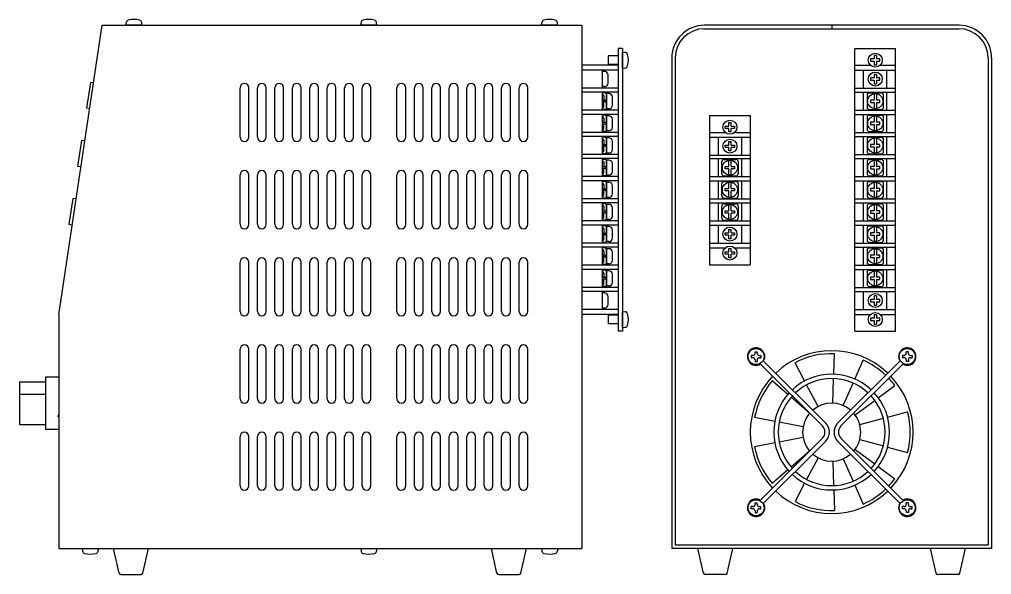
# Model space of a CAD drawing. Extents: x -7 to 540, y -49 to 191.
# Drawn here: x 205.3 to 539.7, y 0.1 to 191.1 of the extents above; entities that cross this region are included whole.
import ezdxf

# ---------------------------------------------------------------- set-up
doc = ezdxf.new("R2010")
doc.units = 0
doc.layers.get('0').update_dxf_attribs({"linetype": 'CONTINUOUS'})

msp = doc.modelspace()

# ---------------------------------------------------------------- linework, layer by layer
at = {"color": 7, "linetype": 'CONTINUOUS'}
for p, q in [((218.83, 89.48), (233.83, 189.11)), ((233.83, 189.11), (398.83, 189.11)), ((241.96, 189.11), (242.03, 189.95)), ((247.46, 189.11), (241.96, 189.11)), ((247.46, 189.11), (247.38, 189.95)), ((322.76, 189.11), (322.83, 189.95)), ((328.26, 189.11), (322.76, 189.11)), ((328.26, 189.11), (328.18, 189.95)), ((384.96, 189.11), (385.03, 189.95)), ((390.46, 189.11), (384.96, 189.11)), ((390.46, 189.11), (390.38, 189.95)), ((398.83, 189.11), (398.83, 9.11)), ((528.55, 189.11), (440.95, 189.11)), ((440.95, 187.91), (528.55, 187.91)), ((484.75, 189.11), (484.75, 187.91)), ((412.83, 181.11), (411.33, 181.11)), ((411.33, 181.11), (411.33, 83.87)), ((412.83, 181.11), (412.83, 83.87)), ((492.75, 181.11), (506.75, 181.11)), ((492.75, 83.87), (492.75, 181.11)), ((506.75, 83.87), (506.75, 181.11)), ((407.83, 178.61), (407.83, 175.61)), ((411.33, 178.61), (407.83, 178.61)), ((412.83, 174.36), (412.83, 179.86)), ((412.83, 179.86), (413.68, 179.78)), ((429.75, 177.91), (429.75, 9.11)), ((430.95, 177.91), (430.95, 10.31)), ((498.15, 177.51), (498.15, 176.71)), ((499.35, 177.51), (498.15, 177.51)), ((499.35, 178.71), (499.35, 177.51)), ((500.15, 178.71), (499.35, 178.71)), ((500.15, 178.71), (500.15, 177.51)), ((501.35, 177.51), (500.15, 177.51)), ((501.35, 176.71), (501.35, 177.51)), ((538.55, 177.91), (538.55, 10.31)), ((539.75, 177.91), (539.75, 9.11)), ((411.33, 175.35), (398.83, 175.35)), ((411.33, 175.61), (407.83, 175.61)), ((411.33, 175.35), (411.33, 173.69)), ((412.83, 174.36), (413.68, 174.43)), ((492.75, 175.35), (498.11, 175.35)), ((498.15, 176.71), (499.35, 176.71)), ((499.35, 176.71), (499.35, 175.51)), ((499.35, 175.51), (500.15, 175.51)), ((500.15, 176.71), (501.35, 176.71)), ((500.15, 176.71), (500.15, 175.51)), ((501.38, 175.35), (506.75, 175.35)), ((411.33, 173.69), (398.83, 173.69)), ((405.83, 173.69), (405.83, 167.49)), ((406.63, 173.19), (405.83, 173.19)), ((407.83, 169.19), (407.83, 171.99)), ((492.75, 173.69), (506.75, 173.69)), ((495.75, 167.49), (495.75, 173.69)), ((498.15, 170.99), (498.15, 170.19)), ((499.35, 170.99), (498.15, 170.99)), ((499.35, 172.19), (499.35, 170.99)), ((500.15, 172.19), (499.35, 172.19)), ((500.15, 172.19), (500.15, 170.99)), ((501.35, 170.99), (500.15, 170.99)), ((501.35, 170.19), (501.35, 170.99)), ((503.75, 167.49), (503.75, 173.69)), ((228.49, 160.56), (229.84, 169.46)), ((230.83, 169.35), (229.84, 169.46)), ((281.21, 150.61), (281.21, 167.61)), ((284.21, 150.61), (284.21, 167.61)), ((287.21, 150.61), (287.21, 167.61)), ((290.21, 150.61), (290.21, 167.61)), ((293.21, 150.61), (293.21, 167.61)), ((296.21, 150.61), (296.21, 167.61)), ((299.21, 150.61), (299.21, 167.61)), ((302.21, 150.61), (302.21, 167.61)), ((305.21, 150.61), (305.21, 167.61)), ((308.21, 150.61), (308.21, 167.61)), ((311.21, 150.61), (311.21, 167.61)), ((314.21, 150.61), (314.21, 167.61)), ((317.21, 150.61), (317.21, 167.61)), ((320.21, 150.61), (320.21, 167.61)), ((323.21, 150.61), (323.21, 167.61)), ((326.21, 150.61), (326.21, 167.61)), ((335.21, 150.61), (335.21, 167.61)), ((338.21, 150.61), (338.21, 167.61)), ((341.21, 150.61), (341.21, 167.61)), ((344.21, 150.61), (344.21, 167.61)), ((347.21, 150.61), (347.21, 167.61)), ((350.21, 150.61), (350.21, 167.61)), ((353.21, 150.61), (353.21, 167.61)), ((356.21, 150.61), (356.21, 167.61)), ((359.21, 150.61), (359.21, 167.61)), ((362.21, 150.61), (362.21, 167.61)), ((365.21, 150.61), (365.21, 167.61)), ((368.21, 150.61), (368.21, 167.61)), ((371.21, 150.61), (371.21, 167.61)), ((374.21, 150.61), (374.21, 167.61)), ((377.21, 150.61), (377.21, 167.61)), ((380.21, 150.61), (380.21, 167.61)), ((411.33, 167.49), (398.83, 167.49)), ((406.63, 167.99), (405.83, 167.99)), ((411.33, 167.49), (411.33, 166.07)), ((492.75, 167.49), (506.75, 167.49)), ((498.15, 170.19), (499.35, 170.19)), ((499.35, 170.19), (499.35, 168.99)), ((499.35, 168.99), (500.15, 168.99)), ((500.15, 170.19), (501.35, 170.19)), ((500.15, 170.19), (500.15, 168.99)), ((411.33, 166.07), (398.83, 166.07)), ((405.83, 166.07), (405.83, 159.87)), ((406.83, 165.81), (405.83, 165.81)), ((406.33, 164.81), (406.33, 163.22)), ((408.13, 165.57), (407.33, 165.57)), ((407.33, 160.37), (407.33, 165.57)), ((407.33, 165.31), (407.33, 160.63)), ((409.33, 161.57), (409.33, 164.37)), ((492.75, 166.07), (506.75, 166.07)), ((495.75, 159.87), (495.75, 166.07)), ((496.91, 165.01), (496.91, 160.93)), ((497.71, 165.81), (501.79, 165.81)), ((499.35, 165.53), (499.35, 163.37)), ((500.15, 165.53), (500.15, 163.37)), ((502.59, 160.93), (502.59, 165.01)), ((503.75, 159.87), (503.75, 166.07)), ((229.47, 160.36), (228.49, 160.56)), ((406.83, 163.22), (405.83, 163.22)), ((406.83, 162.72), (405.83, 162.72)), ((406.33, 161.13), (406.33, 162.72)), ((498.15, 163.37), (498.15, 162.57)), ((499.35, 163.37), (498.15, 163.37)), ((498.15, 162.57), (499.35, 162.57)), ((499.35, 162.57), (499.35, 160.4)), ((501.35, 163.37), (500.15, 163.37)), ((500.15, 162.57), (501.35, 162.57)), ((500.15, 162.57), (500.15, 160.4)), ((501.35, 162.57), (501.35, 163.37)), ((411.33, 159.87), (398.83, 159.87)), ((411.33, 158.45), (398.83, 158.45)), ((406.83, 160.13), (405.83, 160.13)), ((405.83, 158.45), (405.83, 152.25)), ((406.83, 158.19), (405.83, 158.19)), ((406.33, 157.19), (406.33, 155.6)), ((408.13, 160.37), (407.33, 160.37)), ((408.13, 157.95), (407.33, 157.95)), ((407.33, 152.75), (407.33, 157.95)), ((407.33, 157.69), (407.33, 153.01)), ((411.33, 159.87), (411.33, 158.45)), ((442.75, 158.01), (456.75, 158.01)), ((442.75, 158.01), (442.75, 106.73)), ((456.75, 158.01), (456.75, 106.73)), ((492.75, 159.87), (506.75, 159.87)), ((492.75, 158.45), (506.75, 158.45)), ((495.75, 152.25), (495.75, 158.45)), ((496.91, 157.39), (496.91, 153.31)), ((497.71, 160.13), (501.79, 160.13)), ((497.71, 158.19), (501.79, 158.19)), ((499.35, 157.91), (499.35, 155.75)), ((500.15, 157.91), (500.15, 155.75)), ((502.59, 153.31), (502.59, 157.39)), ((503.75, 152.25), (503.75, 158.45)), ((406.83, 155.6), (405.83, 155.6)), ((406.83, 155.1), (405.83, 155.1)), ((406.33, 153.51), (406.33, 155.1)), ((409.33, 153.95), (409.33, 156.75)), ((448.15, 154.41), (449.35, 154.41)), ((448.15, 153.61), (448.15, 154.41)), ((449.35, 154.41), (449.35, 155.61)), ((449.35, 155.61), (450.15, 155.61)), ((450.15, 154.41), (450.15, 155.61)), ((450.15, 154.41), (451.35, 154.41)), ((451.35, 154.41), (451.35, 153.61)), ((498.15, 155.75), (498.15, 154.95)), ((499.35, 155.75), (498.15, 155.75)), ((498.15, 154.95), (499.35, 154.95)), ((499.35, 154.95), (499.35, 152.78)), ((501.35, 155.75), (500.15, 155.75)), ((500.15, 154.95), (501.35, 154.95)), ((500.15, 154.95), (500.15, 152.78)), ((501.35, 154.95), (501.35, 155.75)), ((411.33, 152.25), (398.83, 152.25)), ((411.33, 150.83), (398.83, 150.83)), ((406.83, 152.51), (405.83, 152.51)), ((405.83, 150.83), (405.83, 144.63)), ((406.83, 150.57), (405.83, 150.57)), ((408.13, 152.75), (407.33, 152.75)), ((411.33, 152.25), (411.33, 150.83)), ((442.75, 152.25), (448.11, 152.25)), ((442.75, 150.59), (456.75, 150.59)), ((445.75, 150.59), (445.75, 144.39)), ((449.35, 153.61), (448.15, 153.61)), ((449.35, 152.41), (449.35, 153.61)), ((450.15, 152.41), (449.35, 152.41)), ((451.35, 153.61), (450.15, 153.61)), ((450.15, 152.41), (450.15, 153.61)), ((451.38, 152.25), (456.75, 152.25)), ((453.75, 150.59), (453.75, 144.39)), ((492.75, 152.25), (506.75, 152.25)), ((492.75, 150.83), (506.75, 150.83)), ((495.75, 144.63), (495.75, 150.83)), ((497.71, 152.51), (501.79, 152.51)), ((497.71, 150.57), (501.79, 150.57)), ((503.75, 144.63), (503.75, 150.83)), ((225.45, 140.56), (226.8, 149.46)), ((227.8, 149.35), (226.8, 149.46)), ((406.83, 147.98), (405.83, 147.98)), ((406.83, 147.48), (405.83, 147.48)), ((406.33, 149.57), (406.33, 147.98)), ((406.33, 145.89), (406.33, 147.48)), ((408.13, 150.33), (407.33, 150.33)), ((407.33, 145.13), (407.33, 150.33)), ((407.33, 150.07), (407.33, 145.39)), ((409.33, 146.33), (409.33, 149.13)), ((448.15, 147.89), (449.35, 147.89)), ((448.15, 147.09), (448.15, 147.89)), ((449.35, 147.89), (449.35, 149.09)), ((449.35, 149.09), (450.15, 149.09)), ((450.15, 147.89), (450.15, 149.09)), ((450.15, 147.89), (451.35, 147.89)), ((451.35, 147.89), (451.35, 147.09)), ((496.91, 149.77), (496.91, 145.69)), ((498.15, 148.13), (498.15, 147.33)), ((499.35, 148.13), (498.15, 148.13)), ((498.15, 147.33), (499.35, 147.33)), ((499.35, 150.29), (499.35, 148.13)), ((499.35, 147.33), (499.35, 145.16)), ((500.15, 150.29), (500.15, 148.13)), ((501.35, 148.13), (500.15, 148.13)), ((500.15, 147.33), (501.35, 147.33)), ((500.15, 147.33), (500.15, 145.16)), ((501.35, 147.33), (501.35, 148.13)), ((502.59, 145.69), (502.59, 149.77)), ((411.33, 144.63), (398.83, 144.63)), ((406.83, 144.89), (405.83, 144.89)), ((408.13, 145.13), (407.33, 145.13)), ((411.33, 144.63), (411.33, 143.21)), ((442.75, 144.39), (456.75, 144.39)), ((449.35, 147.09), (448.15, 147.09)), ((449.35, 145.89), (449.35, 147.09)), ((450.15, 145.89), (449.35, 145.89)), ((451.35, 147.09), (450.15, 147.09)), ((450.15, 145.89), (450.15, 147.09)), ((492.75, 144.63), (506.75, 144.63)), ((497.71, 144.89), (501.79, 144.89)), ((226.43, 140.36), (225.45, 140.56)), ((411.33, 143.21), (398.83, 143.21)), ((405.83, 143.21), (405.83, 137.01)), ((406.83, 142.95), (405.83, 142.95)), ((406.33, 141.95), (406.33, 140.36)), ((408.13, 142.71), (407.33, 142.71)), ((407.33, 137.51), (407.33, 142.71)), ((407.33, 142.45), (407.33, 137.77)), ((409.33, 138.71), (409.33, 141.51)), ((442.75, 143.21), (456.75, 143.21)), ((445.75, 143.21), (445.75, 137.01)), ((446.91, 138.07), (446.91, 142.15)), ((447.71, 142.95), (451.79, 142.95)), ((448.15, 140.51), (449.35, 140.51)), ((448.15, 139.71), (448.15, 140.51)), ((449.35, 140.51), (449.35, 142.67)), ((450.15, 140.51), (450.15, 142.67)), ((450.15, 140.51), (451.35, 140.51)), ((451.35, 140.51), (451.35, 139.71)), ((452.59, 142.15), (452.59, 138.07)), ((453.75, 143.21), (453.75, 137.01)), ((492.75, 143.21), (506.75, 143.21)), ((495.75, 137.01), (495.75, 143.21)), ((496.91, 142.15), (496.91, 138.07)), ((497.71, 142.95), (501.79, 142.95)), ((498.15, 140.51), (498.15, 139.71)), ((499.35, 140.51), (498.15, 140.51)), ((499.35, 142.67), (499.35, 140.51)), ((500.15, 142.67), (500.15, 140.51)), ((501.35, 140.51), (500.15, 140.51)), ((501.35, 139.71), (501.35, 140.51)), ((502.59, 138.07), (502.59, 142.15)), ((503.75, 137.01), (503.75, 143.21)), ((281.21, 120.61), (281.21, 137.61)), ((284.21, 120.61), (284.21, 137.61)), ((287.21, 120.61), (287.21, 137.61)), ((290.21, 120.61), (290.21, 137.61)), ((293.21, 120.61), (293.21, 137.61)), ((296.21, 120.61), (296.21, 137.61)), ((299.21, 120.61), (299.21, 137.61)), ((302.21, 120.61), (302.21, 137.61)), ((305.21, 120.61), (305.21, 137.61)), ((308.21, 120.61), (308.21, 137.61)), ((311.21, 120.61), (311.21, 137.61)), ((314.21, 120.61), (314.21, 137.61)), ((317.21, 120.61), (317.21, 137.61)), ((320.21, 120.61), (320.21, 137.61)), ((323.21, 120.61), (323.21, 137.61)), ((326.21, 120.61), (326.21, 137.61)), ((335.21, 120.61), (335.21, 137.61)), ((338.21, 120.61), (338.21, 137.61)), ((341.21, 120.61), (341.21, 137.61)), ((344.21, 120.61), (344.21, 137.61)), ((347.21, 120.61), (347.21, 137.61)), ((350.21, 120.61), (350.21, 137.61)), ((353.21, 120.61), (353.21, 137.61)), ((356.21, 120.61), (356.21, 137.61)), ((359.21, 120.61), (359.21, 137.61)), ((362.21, 120.61), (362.21, 137.61)), ((365.21, 120.61), (365.21, 137.61)), ((368.21, 120.61), (368.21, 137.61)), ((371.21, 120.61), (371.21, 137.61)), ((374.21, 120.61), (374.21, 137.61)), ((377.21, 120.61), (377.21, 137.61)), ((380.21, 120.61), (380.21, 137.61)), ((406.83, 140.36), (405.83, 140.36)), ((406.83, 139.86), (405.83, 139.86)), ((406.83, 137.27), (405.83, 137.27)), ((406.33, 138.27), (406.33, 139.86)), ((408.13, 137.51), (407.33, 137.51)), ((447.71, 137.27), (451.79, 137.27)), ((449.35, 139.71), (448.15, 139.71)), ((449.35, 137.54), (449.35, 139.71)), ((451.35, 139.71), (450.15, 139.71)), ((450.15, 137.54), (450.15, 139.71)), ((497.71, 137.27), (501.79, 137.27)), ((498.15, 139.71), (499.35, 139.71)), ((499.35, 139.71), (499.35, 137.54)), ((500.15, 139.71), (501.35, 139.71)), ((500.15, 139.71), (500.15, 137.54)), ((411.33, 137.01), (398.83, 137.01)), ((411.33, 135.59), (398.83, 135.59)), ((405.83, 135.59), (405.83, 129.39)), ((406.83, 135.33), (405.83, 135.33)), ((406.33, 134.33), (406.33, 132.74)), ((408.13, 135.09), (407.33, 135.09)), ((407.33, 129.89), (407.33, 135.09)), ((407.33, 134.83), (407.33, 130.15)), ((409.33, 131.09), (409.33, 133.89)), ((411.33, 137.01), (411.33, 135.59)), ((442.75, 137.01), (456.75, 137.01)), ((442.75, 135.59), (456.75, 135.59)), ((445.75, 135.59), (445.75, 129.39)), ((446.91, 130.45), (446.91, 134.53)), ((447.71, 135.33), (451.79, 135.33)), ((449.35, 132.89), (449.35, 135.05)), ((450.15, 132.89), (450.15, 135.05)), ((452.59, 134.53), (452.59, 130.45)), ((453.75, 135.59), (453.75, 129.39)), ((492.75, 137.01), (506.75, 137.01)), ((492.75, 135.59), (506.75, 135.59)), ((495.75, 129.39), (495.75, 135.59)), ((496.91, 134.53), (496.91, 130.45)), ((497.71, 135.33), (501.79, 135.33)), ((499.35, 135.05), (499.35, 132.89)), ((500.15, 135.05), (500.15, 132.89)), ((502.59, 130.45), (502.59, 134.53)), ((503.75, 129.39), (503.75, 135.59)), ((406.83, 132.74), (405.83, 132.74)), ((406.83, 132.24), (405.83, 132.24)), ((406.33, 130.65), (406.33, 132.24)), ((448.15, 132.89), (449.35, 132.89)), ((448.15, 132.09), (448.15, 132.89)), ((449.35, 132.09), (448.15, 132.09)), ((449.35, 129.92), (449.35, 132.09)), ((450.15, 132.89), (451.35, 132.89)), ((451.35, 132.09), (450.15, 132.09)), ((450.15, 129.92), (450.15, 132.09)), ((451.35, 132.89), (451.35, 132.09)), ((498.15, 132.89), (498.15, 132.09)), ((499.35, 132.89), (498.15, 132.89)), ((498.15, 132.09), (499.35, 132.09)), ((499.35, 132.09), (499.35, 129.92)), ((501.35, 132.89), (500.15, 132.89)), ((500.15, 132.09), (501.35, 132.09)), ((500.15, 132.09), (500.15, 129.92)), ((501.35, 132.09), (501.35, 132.89)), ((222.41, 120.56), (223.76, 129.46)), ((224.76, 129.35), (223.76, 129.46)), ((411.33, 129.39), (398.83, 129.39)), ((411.33, 127.97), (398.83, 127.97)), ((406.83, 129.65), (405.83, 129.65)), ((405.83, 127.97), (405.83, 121.77)), ((406.83, 127.71), (405.83, 127.71)), ((408.13, 129.89), (407.33, 129.89)), ((408.13, 127.47), (407.33, 127.47)), ((407.33, 122.27), (407.33, 127.47)), ((407.33, 127.21), (407.33, 122.53)), ((411.33, 129.39), (411.33, 127.97)), ((442.75, 129.39), (456.75, 129.39)), ((442.75, 127.97), (456.75, 127.97)), ((445.75, 127.97), (445.75, 121.77)), ((447.71, 129.65), (451.79, 129.65)), ((447.71, 127.71), (451.79, 127.71)), ((449.35, 125.27), (449.35, 127.44)), ((450.15, 125.27), (450.15, 127.44)), ((453.75, 127.97), (453.75, 121.77)), ((492.75, 129.39), (506.75, 129.39)), ((492.75, 127.97), (506.75, 127.97)), ((495.75, 121.77), (495.75, 127.97)), ((497.71, 129.65), (501.79, 129.65)), ((497.71, 127.71), (501.79, 127.71)), ((499.35, 127.43), (499.35, 125.27)), ((500.15, 127.43), (500.15, 125.27)), ((503.75, 121.77), (503.75, 127.97)), ((406.83, 125.12), (405.83, 125.12)), ((406.83, 124.62), (405.83, 124.62)), ((406.33, 126.71), (406.33, 125.12)), ((406.33, 123.03), (406.33, 124.62)), ((409.33, 123.47), (409.33, 126.27)), ((446.91, 122.83), (446.91, 126.91)), ((448.15, 125.27), (449.35, 125.27)), ((448.15, 124.47), (448.15, 125.27)), ((449.35, 124.47), (448.15, 124.47)), ((449.35, 122.3), (449.35, 124.47)), ((450.15, 125.27), (451.35, 125.27)), ((451.35, 124.47), (450.15, 124.47)), ((450.15, 122.3), (450.15, 124.47)), ((451.35, 125.27), (451.35, 124.47)), ((452.59, 126.91), (452.59, 122.83)), ((496.91, 126.91), (496.91, 122.83)), ((498.15, 125.27), (498.15, 124.47)), ((499.35, 125.27), (498.15, 125.27)), ((498.15, 124.47), (499.35, 124.47)), ((499.35, 124.47), (499.35, 122.3)), ((501.35, 125.27), (500.15, 125.27)), ((500.15, 124.47), (501.35, 124.47)), ((500.15, 124.47), (500.15, 122.3)), ((501.35, 124.47), (501.35, 125.27)), ((502.59, 122.83), (502.59, 126.91)), ((223.39, 120.36), (222.41, 120.56)), ((411.33, 121.77), (398.83, 121.77)), ((406.83, 122.03), (405.83, 122.03)), ((408.13, 122.27), (407.33, 122.27)), ((411.33, 121.77), (411.33, 120.35)), ((442.75, 121.77), (456.75, 121.77)), ((447.71, 122.03), (451.79, 122.03)), ((492.75, 121.77), (506.75, 121.77)), ((497.71, 122.03), (501.79, 122.03)), ((411.33, 120.35), (398.83, 120.35)), ((405.83, 120.35), (405.83, 114.15)), ((406.83, 120.09), (405.83, 120.09)), ((406.83, 117.5), (405.83, 117.5)), ((406.33, 119.09), (406.33, 117.5)), ((408.13, 119.85), (407.33, 119.85)), ((407.33, 114.65), (407.33, 119.85)), ((407.33, 119.59), (407.33, 114.91)), ((409.33, 115.85), (409.33, 118.65)), ((442.75, 120.35), (456.75, 120.35)), ((445.75, 120.35), (445.75, 114.15)), ((448.15, 117.65), (449.35, 117.65)), ((448.15, 116.85), (448.15, 117.65)), ((449.35, 117.65), (449.35, 118.85)), ((449.35, 118.85), (450.15, 118.85)), ((450.15, 117.65), (450.15, 118.85)), ((450.15, 117.65), (451.35, 117.65)), ((451.35, 117.65), (451.35, 116.85)), ((453.75, 120.35), (453.75, 114.15)), ((492.75, 120.35), (506.75, 120.35)), ((495.75, 114.15), (495.75, 120.35)), ((496.91, 119.29), (496.91, 115.21)), ((497.71, 120.09), (501.79, 120.09)), ((498.15, 117.65), (498.15, 116.85)), ((499.35, 117.65), (498.15, 117.65)), ((499.35, 119.82), (499.35, 117.65)), ((500.15, 119.82), (500.15, 117.65)), ((501.35, 117.65), (500.15, 117.65)), ((501.35, 116.85), (501.35, 117.65)), ((502.59, 115.21), (502.59, 119.29)), ((503.75, 114.15), (503.75, 120.35)), ((411.33, 114.15), (398.83, 114.15)), ((406.83, 117), (405.83, 117)), ((406.83, 114.41), (405.83, 114.41)), ((406.33, 115.41), (406.33, 117)), ((408.13, 114.65), (407.33, 114.65)), ((442.75, 114.15), (456.75, 114.15)), ((449.35, 116.85), (448.15, 116.85)), ((449.35, 115.65), (449.35, 116.85)), ((450.15, 115.65), (449.35, 115.65)), ((451.35, 116.85), (450.15, 116.85)), ((450.15, 115.65), (450.15, 116.85)), ((492.75, 114.15), (506.75, 114.15)), ((497.71, 114.41), (501.79, 114.41)), ((498.15, 116.85), (499.35, 116.85)), ((499.35, 116.85), (499.35, 114.68)), ((500.15, 116.85), (501.35, 116.85)), ((500.15, 116.85), (500.15, 114.68)), ((411.33, 112.73), (398.83, 112.73)), ((405.83, 112.73), (405.83, 106.53)), ((406.83, 112.47), (405.83, 112.47)), ((406.33, 111.47), (406.33, 109.88)), ((408.13, 112.23), (407.33, 112.23)), ((407.33, 107.03), (407.33, 112.23)), ((407.33, 111.97), (407.33, 107.29)), ((409.33, 108.23), (409.33, 111.03)), ((442.75, 112.49), (448.11, 112.49)), ((448.15, 111.13), (449.35, 111.13)), ((448.15, 110.33), (448.15, 111.13)), ((449.35, 111.13), (449.35, 112.33)), ((449.35, 112.33), (450.15, 112.33)), ((450.15, 111.13), (450.15, 112.33)), ((450.15, 111.13), (451.35, 111.13)), ((451.35, 111.13), (451.35, 110.33)), ((451.38, 112.49), (456.75, 112.49)), ((492.75, 112.73), (506.75, 112.73)), ((495.75, 106.53), (495.75, 112.73)), ((496.91, 111.67), (496.91, 107.59)), ((497.71, 112.47), (501.79, 112.47)), ((499.35, 112.19), (499.35, 110.03)), ((500.15, 112.19), (500.15, 110.03)), ((502.59, 107.59), (502.59, 111.67)), ((503.75, 106.53), (503.75, 112.73)), ((281.21, 90.61), (281.21, 107.61)), ((284.21, 90.61), (284.21, 107.61)), ((287.21, 90.61), (287.21, 107.61)), ((290.21, 90.61), (290.21, 107.61)), ((293.21, 90.61), (293.21, 107.61)), ((296.21, 90.61), (296.21, 107.61)), ((299.21, 90.61), (299.21, 107.61)), ((302.21, 90.61), (302.21, 107.61)), ((305.21, 90.61), (305.21, 107.61)), ((308.21, 90.61), (308.21, 107.61)), ((311.21, 90.61), (311.21, 107.61)), ((314.21, 90.61), (314.21, 107.61)), ((317.21, 90.61), (317.21, 107.61)), ((320.21, 90.61), (320.21, 107.61)), ((323.21, 90.61), (323.21, 107.61)), ((326.21, 90.61), (326.21, 107.61)), ((335.21, 90.61), (335.21, 107.61)), ((338.21, 90.61), (338.21, 107.61)), ((341.21, 90.61), (341.21, 107.61)), ((344.21, 90.61), (344.21, 107.61)), ((347.21, 90.61), (347.21, 107.61)), ((350.21, 90.61), (350.21, 107.61)), ((353.21, 90.61), (353.21, 107.61)), ((356.21, 90.61), (356.21, 107.61)), ((359.21, 90.61), (359.21, 107.61)), ((362.21, 90.61), (362.21, 107.61)), ((365.21, 90.61), (365.21, 107.61)), ((368.21, 90.61), (368.21, 107.61)), ((371.21, 90.61), (371.21, 107.61)), ((374.21, 90.61), (374.21, 107.61)), ((377.21, 90.61), (377.21, 107.61)), ((380.21, 90.61), (380.21, 107.61)), ((406.83, 109.88), (405.83, 109.88)), ((406.83, 109.38), (405.83, 109.38)), ((406.33, 107.79), (406.33, 109.38)), ((408.13, 107.03), (407.33, 107.03)), ((449.35, 110.33), (448.15, 110.33)), ((449.35, 109.13), (449.35, 110.33)), ((450.15, 109.13), (449.35, 109.13)), ((451.35, 110.33), (450.15, 110.33)), ((450.15, 109.13), (450.15, 110.33)), ((498.15, 110.03), (498.15, 109.23)), ((499.35, 110.03), (498.15, 110.03)), ((498.15, 109.23), (499.35, 109.23)), ((499.35, 109.23), (499.35, 107.06)), ((501.35, 110.03), (500.15, 110.03)), ((500.15, 109.23), (501.35, 109.23)), ((500.15, 109.23), (500.15, 107.06)), ((501.35, 109.23), (501.35, 110.03)), ((411.33, 106.53), (398.83, 106.53)), ((411.33, 105.11), (398.83, 105.11)), ((406.83, 106.79), (405.83, 106.79)), ((405.83, 105.11), (405.83, 98.91)), ((406.83, 104.85), (405.83, 104.85)), ((406.33, 103.85), (406.33, 102.26)), ((408.13, 104.61), (407.33, 104.61)), ((407.33, 99.41), (407.33, 104.61)), ((407.33, 104.35), (407.33, 99.67)), ((411.33, 106.53), (411.33, 105.11)), ((442.75, 106.73), (456.75, 106.73)), ((492.75, 106.53), (506.75, 106.53)), ((492.75, 105.11), (506.75, 105.11)), ((495.75, 98.91), (495.75, 105.11)), ((496.91, 104.05), (496.91, 99.97)), ((497.71, 106.79), (501.79, 106.79)), ((497.71, 104.85), (501.79, 104.85)), ((499.35, 104.58), (499.35, 102.41)), ((500.15, 104.58), (500.15, 102.41)), ((502.59, 99.97), (502.59, 104.05)), ((503.75, 98.91), (503.75, 105.11)), ((406.83, 102.26), (405.83, 102.26)), ((406.83, 101.76), (405.83, 101.76)), ((406.33, 100.17), (406.33, 101.76)), ((409.33, 100.61), (409.33, 103.41)), ((498.15, 102.41), (498.15, 101.61)), ((499.35, 102.41), (498.15, 102.41)), ((498.15, 101.61), (499.35, 101.61)), ((499.35, 101.61), (499.35, 99.44)), ((501.35, 102.41), (500.15, 102.41)), ((500.15, 101.61), (501.35, 101.61)), ((500.15, 101.61), (500.15, 99.44)), ((501.35, 101.61), (501.35, 102.41)), ((411.33, 98.91), (398.83, 98.91)), ((411.33, 97.49), (398.83, 97.49)), ((406.83, 99.17), (405.83, 99.17)), ((405.83, 97.49), (405.83, 91.29)), ((406.63, 96.99), (405.83, 96.99)), ((408.13, 99.41), (407.33, 99.41)), ((411.33, 98.91), (411.33, 97.49)), ((492.75, 98.91), (506.75, 98.91)), ((492.75, 97.49), (506.75, 97.49)), ((495.75, 91.29), (495.75, 97.49)), ((497.71, 99.17), (501.79, 99.17)), ((503.75, 91.29), (503.75, 97.49)), ((407.83, 92.99), (407.83, 95.79)), ((498.15, 94.79), (498.15, 93.99)), ((499.35, 94.79), (498.15, 94.79)), ((498.15, 93.99), (499.35, 93.99)), ((499.35, 95.99), (499.35, 94.79)), ((500.15, 95.99), (499.35, 95.99)), ((499.35, 93.99), (499.35, 92.79)), ((500.15, 95.99), (500.15, 94.79)), ((501.35, 94.79), (500.15, 94.79)), ((500.15, 93.99), (501.35, 93.99)), ((500.15, 93.99), (500.15, 92.79)), ((501.35, 93.99), (501.35, 94.79)), ((411.33, 91.29), (398.83, 91.29)), ((406.63, 91.79), (405.83, 91.79)), ((411.33, 91.29), (411.33, 89.63)), ((412.83, 85.12), (412.83, 90.62)), ((412.83, 90.62), (413.68, 90.54)), ((492.75, 91.29), (506.75, 91.29)), ((499.35, 92.79), (500.15, 92.79)), ((218.83, 89.48), (218.83, 9.11)), ((411.33, 89.63), (398.83, 89.63)), ((407.83, 89.37), (407.83, 86.37)), ((411.33, 89.37), (407.83, 89.37)), ((492.75, 89.63), (498.11, 89.63)), ((498.15, 88.27), (498.15, 87.47)), ((499.35, 88.27), (498.15, 88.27)), ((498.15, 87.47), (499.35, 87.47)), ((499.35, 89.47), (499.35, 88.27)), ((500.15, 89.47), (499.35, 89.47)), ((499.35, 87.47), (499.35, 86.27)), ((500.15, 89.47), (500.15, 88.27)), ((501.35, 88.27), (500.15, 88.27)), ((500.15, 87.47), (501.35, 87.47)), ((500.15, 87.47), (500.15, 86.27)), ((501.35, 87.47), (501.35, 88.27)), ((501.38, 89.63), (506.75, 89.63)), ((411.33, 86.37), (407.83, 86.37)), ((412.83, 83.87), (411.33, 83.87)), ((412.83, 85.12), (413.68, 85.19)), ((492.75, 83.87), (506.75, 83.87)), ((499.35, 86.27), (500.15, 86.27)), ((281.21, 60.61), (281.21, 77.61)), ((284.21, 60.61), (284.21, 77.61)), ((287.21, 60.61), (287.21, 77.61)), ((290.21, 60.61), (290.21, 77.61)), ((293.21, 60.61), (293.21, 77.61)), ((296.21, 60.61), (296.21, 77.61)), ((299.21, 60.61), (299.21, 77.61)), ((302.21, 60.61), (302.21, 77.61)), ((305.21, 60.61), (305.21, 77.61)), ((308.21, 60.61), (308.21, 77.61)), ((311.21, 60.61), (311.21, 77.61)), ((314.21, 60.61), (314.21, 77.61)), ((317.21, 60.61), (317.21, 77.61)), ((320.21, 60.61), (320.21, 77.61)), ((323.21, 60.61), (323.21, 77.61)), ((326.21, 60.61), (326.21, 77.61)), ((335.21, 60.61), (335.21, 77.61)), ((338.21, 60.61), (338.21, 77.61)), ((341.21, 60.61), (341.21, 77.61)), ((344.21, 60.61), (344.21, 77.61)), ((347.21, 60.61), (347.21, 77.61)), ((350.21, 60.61), (350.21, 77.61)), ((353.21, 60.61), (353.21, 77.61)), ((356.21, 60.61), (356.21, 77.61)), ((359.21, 60.61), (359.21, 77.61)), ((362.21, 60.61), (362.21, 77.61)), ((365.21, 60.61), (365.21, 77.61)), ((368.21, 60.61), (368.21, 77.61)), ((371.21, 60.61), (371.21, 77.61)), ((374.21, 60.61), (374.21, 77.61)), ((377.21, 60.61), (377.21, 77.61)), ((380.21, 60.61), (380.21, 77.61)), ((457.67, 75.48), (457.1, 75.48)), ((457.1, 75.48), (457.1, 74.73)), ((457.67, 74.73), (457.1, 74.73)), ((458.37, 76.76), (459.12, 76.76)), ((458.37, 76.18), (458.37, 76.76)), ((458.37, 74.03), (458.37, 73.46)), ((459.12, 76.18), (459.12, 76.76)), ((459.12, 74.03), (459.12, 73.46)), ((459.82, 75.48), (460.4, 75.48)), ((459.82, 74.73), (460.4, 74.73)), ((460.4, 75.48), (460.4, 74.73)), ((482.62, 52.29), (461.33, 73.58)), ((485.49, 69), (485.75, 76.09)), ((486.68, 52.1), (508.16, 73.58)), ((492.71, 67.35), (495.54, 73.85)), ((509.67, 75.48), (509.1, 75.48)), ((509.1, 75.48), (509.1, 74.73)), ((509.67, 74.73), (509.1, 74.73)), ((511.12, 76.76), (510.37, 76.76)), ((510.37, 76.18), (510.37, 76.76)), ((510.37, 74.03), (510.37, 73.46)), ((511.12, 76.18), (511.12, 76.76)), ((511.12, 74.03), (511.12, 73.46)), ((511.82, 75.48), (512.4, 75.48)), ((511.82, 74.73), (512.4, 74.73)), ((512.4, 75.48), (512.4, 74.73)), ((458.37, 73.46), (459.12, 73.46)), ((481.56, 51.23), (460.27, 72.52)), ((475.44, 66.71), (472.13, 72.98)), ((487.93, 51.23), (509.22, 72.52)), ((511.12, 73.46), (510.37, 73.46)), ((214.33, 68.11), (214.33, 50.11)), ((214.33, 68.11), (218.83, 68.11)), ((485.12, 59.1), (485.43, 67.5)), ((205.33, 66.47), (214.33, 66.47)), ((205.33, 66.47), (205.33, 51.74)), ((469.66, 62.09), (464.28, 66.72)), ((480.07, 57.95), (476.14, 65.38)), ((488.74, 58.27), (492.11, 65.98)), ((500.76, 60.93), (506.47, 65.14)), ((205.33, 62.23), (214.33, 62.23)), ((477.17, 55.63), (470.79, 61.11)), ((492.79, 55.04), (499.56, 60.04)), ((218.53, 54.61), (218.83, 54.28)), ((465.18, 52.81), (458.22, 54.13)), ((494.4, 51.69), (502.53, 53.87)), ((503.97, 54.26), (510.83, 56.09)), ((205.33, 51.74), (214.33, 51.74)), ((474.92, 50.96), (466.66, 52.53)), ((214.33, 50.11), (218.83, 50.11)), ((281.21, 30.61), (281.21, 47.61)), ((284.21, 30.61), (284.21, 47.61)), ((287.21, 30.61), (287.21, 47.61)), ((290.21, 30.61), (290.21, 47.61)), ((293.21, 30.61), (293.21, 47.61)), ((296.21, 30.61), (296.21, 47.61)), ((299.21, 30.61), (299.21, 47.61)), ((302.21, 30.61), (302.21, 47.61)), ((305.21, 30.61), (305.21, 47.61)), ((308.21, 30.61), (308.21, 47.61)), ((311.21, 30.61), (311.21, 47.61)), ((314.21, 30.61), (314.21, 47.61)), ((317.21, 30.61), (317.21, 47.61)), ((320.21, 30.61), (320.21, 47.61)), ((323.21, 30.61), (323.21, 47.61)), ((326.21, 30.61), (326.21, 47.61)), ((335.21, 30.61), (335.21, 47.61)), ((338.21, 30.61), (338.21, 47.61)), ((341.21, 30.61), (341.21, 47.61)), ((344.21, 30.61), (344.21, 47.61)), ((347.21, 30.61), (347.21, 47.61)), ((350.21, 30.61), (350.21, 47.61)), ((353.21, 30.61), (353.21, 47.61)), ((356.21, 30.61), (356.21, 47.61)), ((359.21, 30.61), (359.21, 47.61)), ((362.21, 30.61), (362.21, 47.61)), ((365.21, 30.61), (365.21, 47.61)), ((368.21, 30.61), (368.21, 47.61)), ((371.21, 30.61), (371.21, 47.61)), ((374.21, 30.61), (374.21, 47.61)), ((377.21, 30.61), (377.21, 47.61)), ((380.21, 30.61), (380.21, 47.61)), ((481.56, 46.98), (460.27, 25.69)), ((474.92, 47.25), (466.66, 45.68)), ((487.93, 46.98), (509.22, 25.69)), ((465.18, 45.4), (458.22, 44.09)), ((482.62, 45.92), (461.33, 24.63)), ((486.87, 45.92), (508.16, 24.63)), ((494.4, 46.52), (502.53, 44.34)), ((503.97, 43.95), (510.83, 42.12)), ((477.17, 42.58), (470.79, 37.1)), ((480.07, 40.26), (476.14, 32.83)), ((492.79, 43.17), (499.56, 38.18)), ((485.12, 39.11), (485.43, 30.71)), ((488.74, 39.94), (492.11, 32.23)), ((500.76, 37.28), (506.47, 33.07)), ((469.66, 36.12), (464.28, 31.49)), ((475.44, 31.51), (472.13, 25.23)), ((492.71, 30.86), (495.54, 24.36)), ((485.49, 29.21), (485.75, 22.12)), ((457.67, 23.48), (457.1, 23.48)), ((457.1, 22.73), (457.1, 23.48)), ((458.37, 24.76), (459.12, 24.76)), ((458.37, 24.18), (458.37, 24.76)), ((459.12, 24.18), (459.12, 24.76)), ((459.82, 23.48), (460.4, 23.48)), ((460.4, 22.73), (460.4, 23.48)), ((509.67, 23.48), (509.1, 23.48)), ((509.1, 22.73), (509.1, 23.48)), ((511.12, 24.76), (510.37, 24.76)), ((510.37, 24.18), (510.37, 24.76)), ((511.12, 24.18), (511.12, 24.76)), ((511.82, 23.48), (512.4, 23.48)), ((512.4, 22.73), (512.4, 23.48)), ((457.67, 22.73), (457.1, 22.73)), ((458.37, 22.03), (458.37, 21.46)), ((458.37, 21.46), (459.12, 21.46)), ((459.12, 22.03), (459.12, 21.46)), ((459.82, 22.73), (460.4, 22.73)), ((509.67, 22.73), (509.1, 22.73)), ((510.37, 22.03), (510.37, 21.46)), ((511.12, 21.46), (510.37, 21.46)), ((511.12, 22.03), (511.12, 21.46)), ((511.82, 22.73), (512.4, 22.73)), ((430.95, 10.31), (538.55, 10.31)), ((218.83, 9.11), (398.83, 9.11)), ((226.96, 9.11), (232.46, 9.11)), ((226.96, 9.11), (227.03, 8.26)), ((232.46, 9.11), (232.38, 8.26)), ((239.6, 0.58), (237.71, 9.11)), ((247.81, 0.58), (249.71, 9.11)), ((322.76, 9.11), (328.26, 9.11)), ((322.76, 9.11), (322.83, 8.26)), ((328.26, 9.11), (328.18, 8.26)), ((369.6, 0.58), (367.71, 9.11)), ((377.81, 0.58), (379.71, 9.11)), ((384.96, 9.11), (390.46, 9.11)), ((384.96, 9.11), (385.03, 8.26)), ((390.46, 9.11), (390.38, 8.26)), ((539.75, 9.11), (429.75, 9.11)), ((440.64, 0.58), (438.75, 9.11)), ((448.85, 0.58), (450.75, 9.11)), ((520.64, 0.58), (518.75, 9.11)), ((528.85, 0.58), (530.75, 9.11)), ((240.19, 0.11), (247.22, 0.11)), ((370.19, 0.11), (377.22, 0.11)), ((448.26, 0.11), (441.23, 0.11)), ((528.26, 0.11), (521.23, 0.11))]:
    msp.add_line(p, q, dxfattribs=at)
for centre, radius in [((499.75, 177.11), 2.4), ((499.75, 170.59), 2.4), ((499.75, 162.97), 2.6), ((499.75, 155.35), 2.6), ((449.75, 154.01), 2.4), ((449.75, 147.49), 2.4), ((499.75, 147.73), 2.6), ((449.75, 140.11), 2.6), ((499.75, 140.11), 2.6), ((449.75, 132.49), 2.6), ((499.75, 132.49), 2.6), ((449.75, 124.87), 2.6), ((499.75, 124.87), 2.6), ((449.75, 117.25), 2.4), ((499.75, 117.25), 2.6), ((449.75, 110.73), 2.4), ((499.75, 109.63), 2.6), ((499.75, 102.01), 2.6), ((499.75, 94.39), 2.4), ((499.75, 87.87), 2.4), ((458.75, 75.11), 2.75), ((510.75, 75.11), 2.75), ((458.75, 23.11), 2.75), ((510.75, 23.11), 2.75)]:
    msp.add_circle(centre, radius, dxfattribs=at)
for centre, radius, start, end in [((243.03, 189.87), 1, 106.257, 175), ((244.71, 184.11), 7, 73.743, 106.257), ((246.39, 189.87), 1, 5, 73.743), ((323.83, 189.87), 1, 106.257, 175), ((325.51, 184.11), 7, 73.743, 106.257), ((327.19, 189.87), 1, 5, 73.743), ((386.03, 189.87), 1, 106.257, 175), ((387.71, 184.11), 7, 73.743, 106.257), ((389.39, 189.87), 1, 5, 73.743), ((440.95, 177.91), 11.2, 90, 180), ((440.95, 177.91), 10, 90, 180), ((528.55, 177.91), 11.2, 0, 90), ((528.55, 177.91), 10, 0, 90), ((413.59, 178.79), 1, 16.257, 85), ((407.83, 177.11), 7, 343.743, 16.257), ((413.59, 175.43), 1, 275, 343.743), ((406.63, 171.99), 1.2, 80.405, 90), ((406.63, 171.99), 1.2, 0, 80.405), ((282.71, 167.61), 1.5, 0, 180), ((288.71, 167.61), 1.5, 0, 180), ((294.71, 167.61), 1.5, 0, 180), ((300.71, 167.61), 1.5, 0, 180), ((306.71, 167.61), 1.5, 0, 180), ((312.71, 167.61), 1.5, 0, 180), ((318.71, 167.61), 1.5, 0, 180), ((324.71, 167.61), 1.5, 0, 180), ((336.71, 167.61), 1.5, 0, 180), ((342.71, 167.61), 1.5, 0, 180), ((348.71, 167.61), 1.5, 0, 180), ((354.71, 167.61), 1.5, 0, 180), ((360.71, 167.61), 1.5, 0, 180), ((366.71, 167.61), 1.5, 0, 180), ((372.71, 167.61), 1.5, 0, 180), ((378.71, 167.61), 1.5, 0, 180), ((406.63, 169.19), 1.2, 270, 279.595), ((406.63, 169.19), 1.2, 279.595, 0), ((405.83, 164.81), 0.5, 0, 90), ((406.83, 165.31), 0.5, 0, 90), ((408.13, 164.37), 1.2, 0, 90), ((497.71, 165.01), 0.8, 90, 180), ((501.79, 165.01), 0.8, 0, 90), ((405.83, 161.13), 0.5, 270, 0), ((406.83, 163.72), 0.5, 270, 0), ((406.83, 162.22), 0.5, 0, 90), ((406.83, 160.63), 0.5, 270, 0), ((408.13, 161.57), 1.2, 270, 0), ((497.71, 160.93), 0.8, 180, 270), ((501.79, 160.93), 0.8, 270, 0), ((405.83, 157.19), 0.5, 0, 90), ((406.83, 157.69), 0.5, 0, 90), ((408.13, 156.75), 1.2, 0, 90), ((497.71, 157.39), 0.8, 90, 180), ((501.79, 157.39), 0.8, 0, 90), ((406.83, 156.1), 0.5, 270, 0), ((406.83, 154.6), 0.5, 0, 90), ((408.13, 153.95), 1.2, 270, 0), ((282.71, 150.61), 1.5, 180, 0), ((288.71, 150.61), 1.5, 180, 0), ((294.71, 150.61), 1.5, 180, 0), ((300.71, 150.61), 1.5, 180, 0), ((306.71, 150.61), 1.5, 180, 0), ((312.71, 150.61), 1.5, 180, 0), ((318.71, 150.61), 1.5, 180, 0), ((324.71, 150.61), 1.5, 180, 0), ((336.71, 150.61), 1.5, 180, 0), ((342.71, 150.61), 1.5, 180, 0), ((348.71, 150.61), 1.5, 180, 0), ((354.71, 150.61), 1.5, 180, 0), ((360.71, 150.61), 1.5, 180, 0), ((366.71, 150.61), 1.5, 180, 0), ((372.71, 150.61), 1.5, 180, 0), ((378.71, 150.61), 1.5, 180, 0), ((405.83, 153.51), 0.5, 270, 0), ((406.83, 153.01), 0.5, 270, 0), ((406.83, 150.07), 0.5, 0, 90), ((497.71, 153.31), 0.8, 180, 270), ((497.71, 149.77), 0.8, 90, 180), ((501.79, 153.31), 0.8, 270, 0), ((501.79, 149.77), 0.8, 0, 90), ((405.83, 149.57), 0.5, 0, 90), ((406.83, 148.48), 0.5, 270, 0), ((406.83, 146.98), 0.5, 0, 90), ((408.13, 149.13), 1.2, 0, 90), ((405.83, 145.89), 0.5, 270, 0), ((406.83, 145.39), 0.5, 270, 0), ((408.13, 146.33), 1.2, 270, 0), ((497.71, 145.69), 0.8, 180, 270), ((501.79, 145.69), 0.8, 270, 0), ((405.83, 141.95), 0.5, 0, 90), ((406.83, 142.45), 0.5, 0, 90), ((406.83, 140.86), 0.5, 270, 0), ((408.13, 141.51), 1.2, 0, 90), ((447.71, 142.15), 0.8, 90, 180), ((451.79, 142.15), 0.8, 0, 90), ((497.71, 142.15), 0.8, 90, 180), ((501.79, 142.15), 0.8, 0, 90), ((282.71, 137.61), 1.5, 0, 180), ((288.71, 137.61), 1.5, 0, 180), ((294.71, 137.61), 1.5, 0, 180), ((300.71, 137.61), 1.5, 0, 180), ((306.71, 137.61), 1.5, 0, 180), ((312.71, 137.61), 1.5, 0, 180), ((318.71, 137.61), 1.5, 0, 180), ((324.71, 137.61), 1.5, 0, 180), ((336.71, 137.61), 1.5, 0, 180), ((342.71, 137.61), 1.5, 0, 180), ((348.71, 137.61), 1.5, 0, 180), ((354.71, 137.61), 1.5, 0, 180), ((360.71, 137.61), 1.5, 0, 180), ((366.71, 137.61), 1.5, 0, 180), ((372.71, 137.61), 1.5, 0, 180), ((378.71, 137.61), 1.5, 0, 180), ((405.83, 138.27), 0.5, 270, 0), ((406.83, 139.36), 0.5, 0, 90), ((406.83, 137.77), 0.5, 270, 0), ((408.13, 138.71), 1.2, 270, 0), ((447.71, 138.07), 0.8, 180, 270), ((451.79, 138.07), 0.8, 270, 0), ((497.71, 138.07), 0.8, 180, 270), ((501.79, 138.07), 0.8, 270, 0), ((405.83, 134.33), 0.5, 0, 90), ((406.83, 134.83), 0.5, 0, 90), ((408.13, 133.89), 1.2, 0, 90), ((447.71, 134.53), 0.8, 90, 180), ((451.79, 134.53), 0.8, 0, 90), ((497.71, 134.53), 0.8, 90, 180), ((501.79, 134.53), 0.8, 0, 90), ((405.83, 130.65), 0.5, 270, 0), ((406.83, 133.24), 0.5, 270, 0), ((406.83, 131.74), 0.5, 0, 90), ((408.13, 131.09), 1.2, 270, 0), ((447.71, 130.45), 0.8, 180, 270), ((451.79, 130.45), 0.8, 270, 0), ((497.71, 130.45), 0.8, 180, 270), ((501.79, 130.45), 0.8, 270, 0), ((405.83, 126.71), 0.5, 0, 90), ((406.83, 130.15), 0.5, 270, 0), ((406.83, 127.21), 0.5, 0, 90), ((408.13, 126.27), 1.2, 0, 90), ((447.71, 126.91), 0.8, 90, 180), ((451.79, 126.91), 0.8, 0, 90), ((497.71, 126.91), 0.8, 90, 180), ((501.79, 126.91), 0.8, 0, 90), ((406.83, 125.62), 0.5, 270, 0), ((406.83, 124.12), 0.5, 0, 90), ((282.71, 120.61), 1.5, 180, 0), ((288.71, 120.61), 1.5, 180, 0), ((294.71, 120.61), 1.5, 180, 0), ((300.71, 120.61), 1.5, 180, 0), ((306.71, 120.61), 1.5, 180, 0), ((312.71, 120.61), 1.5, 180, 0), ((318.71, 120.61), 1.5, 180, 0), ((324.71, 120.61), 1.5, 180, 0), ((336.71, 120.61), 1.5, 180, 0), ((342.71, 120.61), 1.5, 180, 0), ((348.71, 120.61), 1.5, 180, 0), ((354.71, 120.61), 1.5, 180, 0), ((360.71, 120.61), 1.5, 180, 0), ((366.71, 120.61), 1.5, 180, 0), ((372.71, 120.61), 1.5, 180, 0), ((378.71, 120.61), 1.5, 180, 0), ((405.83, 123.03), 0.5, 270, 0), ((406.83, 122.53), 0.5, 270, 0), ((408.13, 123.47), 1.2, 270, 0), ((447.71, 122.83), 0.8, 180, 270), ((451.79, 122.83), 0.8, 270, 0), ((497.71, 122.83), 0.8, 180, 270), ((501.79, 122.83), 0.8, 270, 0), ((405.83, 119.09), 0.5, 0, 90), ((406.83, 119.59), 0.5, 0, 90), ((406.83, 118), 0.5, 270, 0), ((408.13, 118.65), 1.2, 0, 90), ((497.71, 119.29), 0.8, 90, 180), ((501.79, 119.29), 0.8, 0, 90), ((405.83, 115.41), 0.5, 270, 0), ((406.83, 116.5), 0.5, 0, 90), ((406.83, 114.91), 0.5, 270, 0), ((408.13, 115.85), 1.2, 270, 0), ((497.71, 115.21), 0.8, 180, 270), ((501.79, 115.21), 0.8, 270, 0), ((405.83, 111.47), 0.5, 0, 90), ((406.83, 111.97), 0.5, 0, 90), ((406.83, 110.38), 0.5, 270, 0), ((408.13, 111.03), 1.2, 0, 90), ((497.71, 111.67), 0.8, 90, 180), ((501.79, 111.67), 0.8, 0, 90), ((282.71, 107.61), 1.5, 0, 180), ((288.71, 107.61), 1.5, 0, 180), ((294.71, 107.61), 1.5, 0, 180), ((300.71, 107.61), 1.5, 0, 180), ((306.71, 107.61), 1.5, 0, 180), ((312.71, 107.61), 1.5, 0, 180), ((318.71, 107.61), 1.5, 0, 180), ((324.71, 107.61), 1.5, 0, 180), ((336.71, 107.61), 1.5, 0, 180), ((342.71, 107.61), 1.5, 0, 180), ((348.71, 107.61), 1.5, 0, 180), ((354.71, 107.61), 1.5, 0, 180), ((360.71, 107.61), 1.5, 0, 180), ((366.71, 107.61), 1.5, 0, 180), ((372.71, 107.61), 1.5, 0, 180), ((378.71, 107.61), 1.5, 0, 180), ((405.83, 107.79), 0.5, 270, 0), ((406.83, 108.88), 0.5, 0, 90), ((406.83, 107.29), 0.5, 270, 0), ((408.13, 108.23), 1.2, 270, 0), ((497.71, 107.59), 0.8, 180, 270), ((501.79, 107.59), 0.8, 270, 0), ((405.83, 103.85), 0.5, 0, 90), ((406.83, 104.35), 0.5, 0, 90), ((408.13, 103.41), 1.2, 0, 90), ((497.71, 104.05), 0.8, 90, 180), ((501.79, 104.05), 0.8, 0, 90), ((406.83, 102.76), 0.5, 270, 0), ((406.83, 101.26), 0.5, 0, 90), ((408.13, 100.61), 1.2, 270, 0), ((405.83, 100.17), 0.5, 270, 0), ((406.63, 95.79), 1.2, 80.405, 90), ((406.83, 99.67), 0.5, 270, 0), ((497.71, 99.97), 0.8, 180, 270), ((501.79, 99.97), 0.8, 270, 0), ((406.63, 95.79), 1.2, 0, 80.405), ((282.71, 90.61), 1.5, 180, 0), ((288.71, 90.61), 1.5, 180, 0), ((294.71, 90.61), 1.5, 180, 0), ((300.71, 90.61), 1.5, 180, 0), ((306.71, 90.61), 1.5, 180, 0), ((312.71, 90.61), 1.5, 180, 0), ((318.71, 90.61), 1.5, 180, 0), ((324.71, 90.61), 1.5, 180, 0), ((336.71, 90.61), 1.5, 180, 0), ((342.71, 90.61), 1.5, 180, 0), ((348.71, 90.61), 1.5, 180, 0), ((354.71, 90.61), 1.5, 180, 0), ((360.71, 90.61), 1.5, 180, 0), ((366.71, 90.61), 1.5, 180, 0), ((372.71, 90.61), 1.5, 180, 0), ((378.71, 90.61), 1.5, 180, 0), ((406.63, 92.99), 1.2, 270, 279.595), ((406.63, 92.99), 1.2, 279.595, 0), ((413.59, 89.55), 1, 16.257, 85), ((407.83, 87.87), 7, 343.743, 16.257), ((413.59, 86.19), 1, 275, 343.743), ((282.71, 77.61), 1.5, 0, 180), ((288.71, 77.61), 1.5, 0, 180), ((294.71, 77.61), 1.5, 0, 180), ((300.71, 77.61), 1.5, 0, 180), ((306.71, 77.61), 1.5, 0, 180), ((312.71, 77.61), 1.5, 0, 180), ((318.71, 77.61), 1.5, 0, 180), ((324.71, 77.61), 1.5, 0, 180), ((336.71, 77.61), 1.5, 0, 180), ((342.71, 77.61), 1.5, 0, 180), ((348.71, 77.61), 1.5, 0, 180), ((354.71, 77.61), 1.5, 0, 180), ((360.71, 77.61), 1.5, 0, 180), ((366.71, 77.61), 1.5, 0, 180), ((372.71, 77.61), 1.5, 0, 180), ((378.71, 77.61), 1.5, 0, 180), ((458.75, 75.11), 3, 329.477, 300.522), ((484.75, 49.11), 28, 46.5349, 133.465), ((510.75, 75.11), 3, 239.477, 210.522), ((457.67, 76.18), 0.7, 270, 0), ((457.67, 74.03), 0.7, 0, 90), ((459.82, 76.18), 0.7, 180, 270), ((459.82, 74.03), 0.7, 90, 180), ((484.75, 49.11), 27, 87.8572, 117.857), ((484.75, 49.11), 27, 46.5917, 66.4286), ((509.67, 76.18), 0.7, 270, 0), ((509.67, 74.03), 0.7, 0, 90), ((511.82, 76.18), 0.7, 180, 270), ((511.82, 74.03), 0.7, 90, 180), ((484.75, 49.11), 28, 136.535, 223.465), ((484.75, 49.11), 19.91, 47.1591, 132.841), ((484.75, 49.11), 18.41, 47.3352, 132.665), ((484.75, 49.11), 27, 36.4286, 43.4082), ((484.75, 49.11), 28, 316.535, 43.465), ((484.75, 49.11), 27, 139.286, 169.286), ((282.71, 60.61), 1.5, 180, 0), ((288.71, 60.61), 1.5, 180, 0), ((294.71, 60.61), 1.5, 180, 0), ((300.71, 60.61), 1.5, 180, 0), ((306.71, 60.61), 1.5, 180, 0), ((312.71, 60.61), 1.5, 180, 0), ((318.71, 60.61), 1.5, 180, 0), ((324.71, 60.61), 1.5, 180, 0), ((336.71, 60.61), 1.5, 180, 0), ((342.71, 60.61), 1.5, 180, 0), ((348.71, 60.61), 1.5, 180, 0), ((354.71, 60.61), 1.5, 180, 0), ((360.71, 60.61), 1.5, 180, 0), ((366.71, 60.61), 1.5, 180, 0), ((372.71, 60.61), 1.5, 180, 0), ((378.71, 60.61), 1.5, 180, 0), ((484.75, 49.11), 19.91, 137.159, 222.841), ((484.75, 49.11), 18.41, 137.335, 222.665), ((484.75, 49.11), 18.41, 317.335, 42.665), ((484.75, 49.11), 19.91, 317.159, 42.841), ((484.75, 49.11), 10, 49.3013, 130.698), ((202.43, 64.69), 19, 327.945, 329.692), ((484.75, 49.11), 10, 139.301, 220.698), ((484.75, 49.11), 10, 319.301, 40.698), ((484.75, 49.11), 27, 345, 15), ((479.44, 49.11), 3, 315, 45), ((479.44, 49.11), 4.5, 315, 45), ((490.05, 49.11), 4.5, 138.382, 225), ((490.05, 49.11), 3, 135, 225), ((282.71, 47.61), 1.5, 0, 180), ((288.71, 47.61), 1.5, 0, 180), ((294.71, 47.61), 1.5, 0, 180), ((300.71, 47.61), 1.5, 0, 180), ((306.71, 47.61), 1.5, 0, 180), ((312.71, 47.61), 1.5, 0, 180), ((318.71, 47.61), 1.5, 0, 180), ((324.71, 47.61), 1.5, 0, 180), ((336.71, 47.61), 1.5, 0, 180), ((342.71, 47.61), 1.5, 0, 180), ((348.71, 47.61), 1.5, 0, 180), ((354.71, 47.61), 1.5, 0, 180), ((360.71, 47.61), 1.5, 0, 180), ((366.71, 47.61), 1.5, 0, 180), ((372.71, 47.61), 1.5, 0, 180), ((378.71, 47.61), 1.5, 0, 180), ((484.75, 49.11), 27, 190.714, 220.714), ((484.75, 49.11), 10, 229.301, 310.698), ((484.75, 49.11), 19.91, 227.159, 312.841), ((484.75, 49.11), 18.41, 227.335, 312.665), ((282.71, 30.61), 1.5, 180, 0), ((288.71, 30.61), 1.5, 180, 0), ((294.71, 30.61), 1.5, 180, 0), ((300.71, 30.61), 1.5, 180, 0), ((306.71, 30.61), 1.5, 180, 0), ((312.71, 30.61), 1.5, 180, 0), ((318.71, 30.61), 1.5, 180, 0), ((324.71, 30.61), 1.5, 180, 0), ((336.71, 30.61), 1.5, 180, 0), ((342.71, 30.61), 1.5, 180, 0), ((348.71, 30.61), 1.5, 180, 0), ((354.71, 30.61), 1.5, 180, 0), ((360.71, 30.61), 1.5, 180, 0), ((366.71, 30.61), 1.5, 180, 0), ((372.71, 30.61), 1.5, 180, 0), ((378.71, 30.61), 1.5, 180, 0), ((484.75, 49.11), 27, 316.592, 323.572), ((484.75, 49.11), 28, 226.535, 313.465), ((484.75, 49.11), 27, 293.572, 313.408), ((458.75, 23.11), 3, 59.4775, 30.522), ((457.67, 24.18), 0.7, 270, 0), ((459.82, 24.18), 0.7, 180, 270), ((484.75, 49.11), 27, 242.143, 272.143), ((510.75, 23.11), 3, 149.477, 120.522), ((509.67, 24.18), 0.7, 270, 0), ((511.82, 24.18), 0.7, 180, 270), ((457.67, 22.03), 0.7, 0, 90), ((459.82, 22.03), 0.7, 90, 180), ((509.67, 22.03), 0.7, 0, 90), ((511.82, 22.03), 0.7, 90, 180), ((228.03, 8.35), 1, 185, 253.743), ((229.71, 14.11), 7, 253.743, 286.257), ((231.39, 8.35), 1, 286.257, 355), ((323.83, 8.35), 1, 185, 253.743), ((325.51, 14.11), 7, 253.743, 286.257), ((327.19, 8.35), 1, 286.257, 355), ((386.03, 8.35), 1, 185, 253.743), ((387.71, 14.11), 7, 253.743, 286.257), ((389.39, 8.35), 1, 286.257, 355), ((240.19, 0.71), 0.6, 192.529, 270), ((247.22, 0.71), 0.6, 270, 347.471), ((370.19, 0.71), 0.6, 192.529, 270), ((377.22, 0.71), 0.6, 270, 347.471), ((441.23, 0.71), 0.6, 192.529, 270), ((448.26, 0.71), 0.6, 270, 347.471), ((521.23, 0.71), 0.6, 192.529, 270), ((528.26, 0.71), 0.6, 270, 347.471)]:
    msp.add_arc(centre, radius, start, end, dxfattribs=at)

doc.saveas('drawing.dxf')
